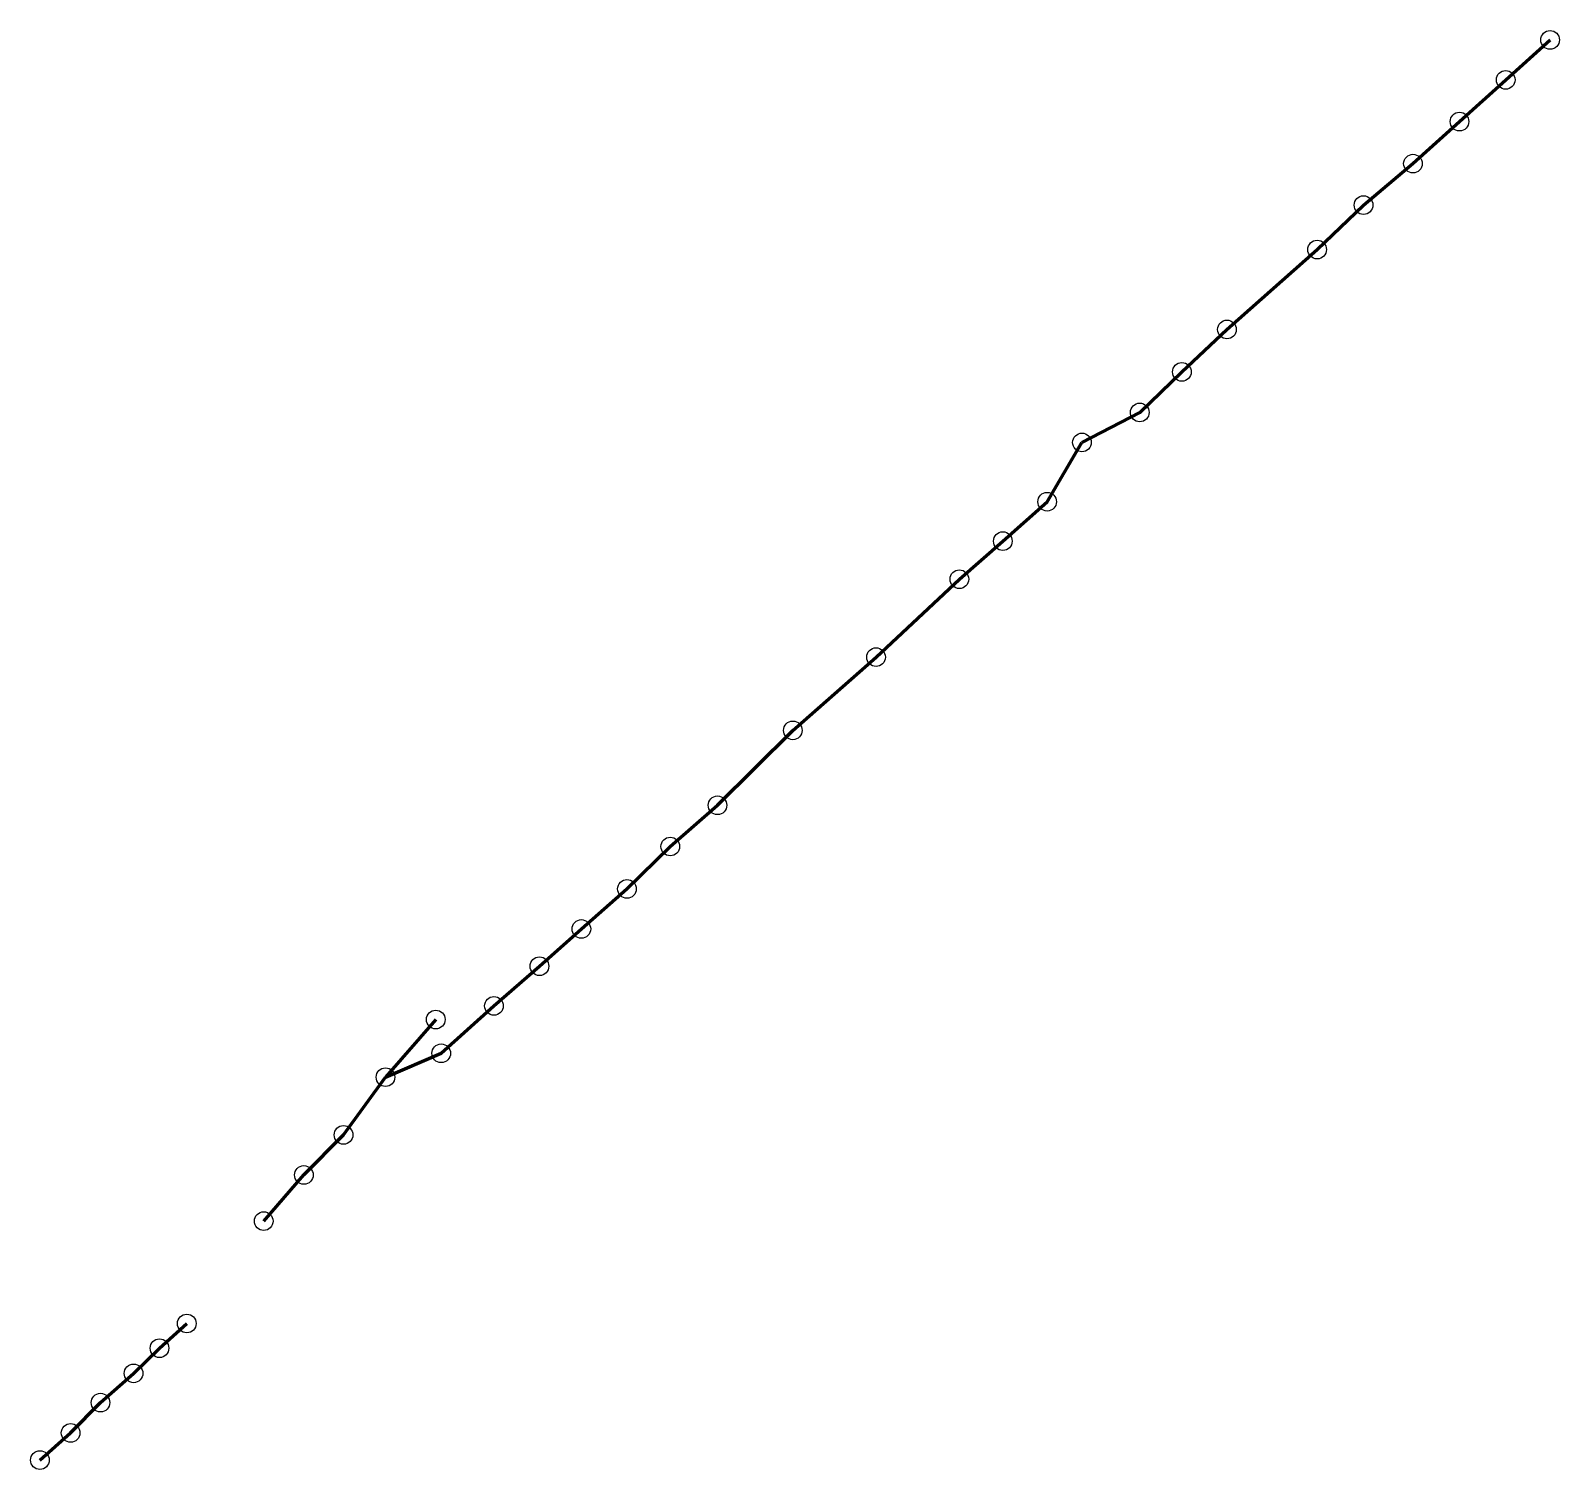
# Model space of a CAD drawing. Header units: millimetres. Extents: x 406962 to 407820, y 6107996 to 6108803.
import ezdxf

# ---------------------------------------------------------------- set-up
doc = ezdxf.new("R2010")
doc.units = ezdxf.units.MM
doc.layers.add('ВЛИ', color=5, linetype='ВЛ', lineweight=60)
doc.layers.add('СИП С1-85 пром', color=2, linetype='Continuous', plot=False)
doc.styles.add('ГОСТ А Курсив', font='')
doc.styles.get('ГОСТ А Курсив').set_extended_font_data('GOST type A', italic=True)
doc.linetypes.add('ВЛ', pattern='A,10,-2,["ВЛ",ГОСТ А Курсив,S=1.5,R=0,X=0,Y=-0.75],-5', length=17)

msp = doc.modelspace()

# ---------------------------------------------------------------- linework, layer by layer
at = {"layer": 'ВЛИ'}
for p, q in [((407789.52, 6108775.63), (407814.44, 6108798.05)), ((407763.61, 6108752.22), (407789.52, 6108775.63)), ((407737.49, 6108728.64), (407763.61, 6108752.22)), ((407709.74, 6108705.37), (407737.49, 6108728.64)), ((407683.7, 6108680.41), (407709.74, 6108705.37)), ((407633.09, 6108635.6), (407683.7, 6108680.41)), ((407607.78, 6108611.78), (407633.09, 6108635.6)), ((407584.15, 6108589.05), (407607.78, 6108611.78)), ((407551.73, 6108572.21), (407584.15, 6108589.05)), ((407532.19, 6108538.94), (407551.73, 6108572.21)), ((407507.31, 6108516.83), (407532.19, 6108538.94)), ((407482.92, 6108495.48), (407507.31, 6108516.83)), ((407436.12, 6108451.74), (407482.92, 6108495.48)), ((407389.43, 6108410.66), (407436.12, 6108451.74)), ((407347.15, 6108368.6), (407389.43, 6108410.66)), ((407320.65, 6108345.5), (407347.15, 6108368.6)), ((407296.36, 6108321.69), (407320.65, 6108345.5)), ((407270.74, 6108299.21), (407296.36, 6108321.69)), ((407247.23, 6108278.32), (407270.74, 6108299.21)), ((407221.7, 6108256.05), (407247.23, 6108278.32)), ((407192.08, 6108229.45), (407221.7, 6108256.05)), ((407189.03, 6108248.41), (407160.83, 6108216.08)), ((407160.83, 6108216.08), (407192.08, 6108229.45)), ((407137.27, 6108183.68), (407160.83, 6108216.08)), ((407115, 6108161.19), (407137.27, 6108183.68)), ((407092.48, 6108135.32), (407115, 6108161.19)), ((407033.99, 6108064), (407049.3, 6108077.86)), ((407019.43, 6108049.89), (407033.99, 6108064)), ((407000.86, 6108033.45), (407019.43, 6108049.89)), ((406984.11, 6108016.46), (407000.86, 6108033.45)), ((406966.86, 6108001.23), (406984.11, 6108016.46))]:
    msp.add_line(p, q, dxfattribs=at)
at = {"layer": 'СИП С1-85 пром'}
for centre in [(407814.44, 6108798.05), (407789.52, 6108775.63), (407763.61, 6108752.22), (407737.49, 6108728.64), (407709.74, 6108705.37), (407683.7, 6108680.41), (407633.09, 6108635.6), (407607.78, 6108611.78), (407584.15, 6108589.05), (407551.73, 6108572.21), (407532.19, 6108538.94), (407507.31, 6108516.83), (407482.92, 6108495.48), (407436.12, 6108451.74), (407389.43, 6108410.66), (407347.15, 6108368.6), (407320.65, 6108345.5), (407296.36, 6108321.69), (407270.74, 6108299.21), (407247.23, 6108278.32), (407221.7, 6108256.05), (407189.03, 6108248.41), (407192.08, 6108229.45), (407160.83, 6108216.08), (407137.27, 6108183.68), (407115, 6108161.19), (407092.48, 6108135.32), (407049.3, 6108077.86), (407033.99, 6108064), (407019.43, 6108049.89), (407000.86, 6108033.45), (406984.11, 6108016.46), (406966.86, 6108001.23)]:
    msp.add_circle(centre, 5.24, dxfattribs=at)

doc.saveas('drawing.dxf')
